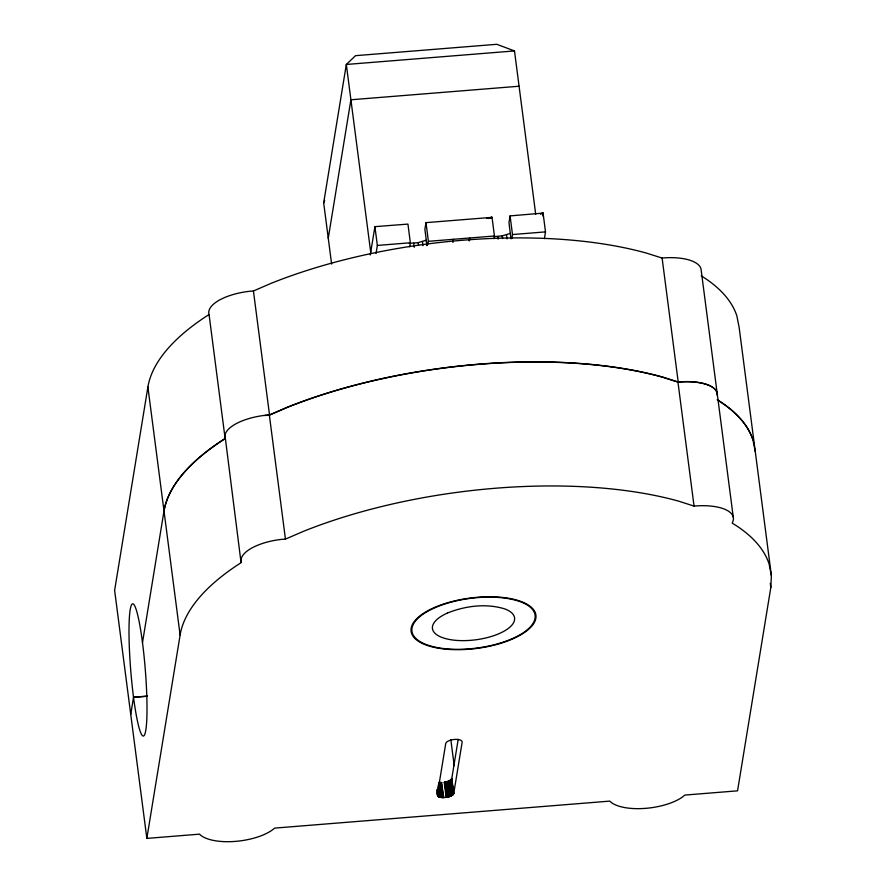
<?xml version="1.0" encoding="UTF-8"?>
<svg xmlns="http://www.w3.org/2000/svg" width="886" height="886" viewBox="0 0 886 886"><rect width="100%" height="100%" fill="white"/><g stroke="black" fill="none" stroke-linecap="round" stroke-linejoin="round"><path stroke-width="1.33" d="M733.265 517.169L701.203 270.363A41.398 16.701 -7.4 0 0 664.91 257.815L662.108 258.059L646.182 253.019A298.117 120.308 -7.4 0 0 271.448 283.199L253.429 290.973L250.638 291.184A41.398 16.701 -7.4 0 0 208.996 314.397L208.863 314.641A298.117 120.308 -7.4 0 0 147.896 387.016L114.626 590.353L146.843 838.4L199.66 834.147L200.125 834.778A41.398 16.701 -7.4 0 0 236.285 841.312A41.398 16.701 -7.4 0 0 274.66 828.111L609.778 801.121L611.517 802.661A41.398 16.701 -7.4 0 0 682.563 796.946L684.867 795.074L737.551 790.833L770.82 587.496L771.374 575.546L739.157 327.499L736.864 315.892A298.117 120.308 -7.4 0 0 701.214 275.823M453.078 242.033L453.222 239.32L452.79 242.022M469.48 240.704L469.635 238.002L469.192 240.693M130.74 714.448L133.52 697.216A66.24 7.276 85.4 0 1 130.187 609.778A66.24 7.276 85.4 0 1 142.469 642.538M146.843 838.4L180.113 635.063L147.896 387.016M331.619 264.061L323.678 202.872L346.326 64.468L355.53 55.674L496.78 44.3L514.489 50.923L535.698 214.224M328.263 238.19L350.911 99.775L519.074 86.23M370.27 254.991L374.911 226.65L407.937 224.092L410.362 242.775L409.709 246.806M376.029 253.518L377.347 245.433L374.911 226.65M494 238.688L494.443 235.997L492.029 217.347L425.989 222.641L424.881 229.363L426.963 245.378M427.971 244.004L428.414 241.313L425.989 222.641M544.403 238.633L545.51 231.888L543.074 213.105L510.07 215.896L508.974 222.63L510.978 238.766M511.831 238.589L512.496 234.546L510.07 215.896M542.631 215.807L543.074 213.105L540.449 213.836L543.074 213.105M446.201 797.389L451.251 795.916L453.721 793.612L462.149 742.18A8.284 3.345 -7.4 0 0 454.496 739.433A8.284 3.345 -7.4 0 0 445.736 743.509L437.352 794.764C438.171 798.297 443.421 797.577 446.201 797.389L444.251 782.371L449.302 780.887L451.771 778.595L458.206 739.301M323.678 202.872L324.708 200.402M224.867 436.997L224.978 438.736A298.117 120.308 -7.4 0 0 164.01 511.111M225.376 438.504L241.07 562.699A298.117 120.308 -7.4 0 0 180.113 635.063M209.063 314.519L225.099 438.349A41.398 16.701 -7.4 0 1 266.73 415.135L269.521 414.925L287.54 407.15A298.117 120.308 -7.4 0 1 662.285 376.971L678.211 382.021L681.002 381.777A41.398 16.701 -7.4 0 1 717.306 394.314M264.637 415.512L269.355 415.157L287.562 407.294A298.117 120.308 -7.4 0 1 662.307 377.115L677.956 382.143A41.398 16.701 -7.4 0 1 717.295 395.4M241.479 562.455L240.97 560.949A41.398 16.701 -7.4 0 1 280.729 539.463L285.447 539.109L303.665 531.246A298.117 120.308 -7.4 0 1 678.399 501.077L694.059 506.105A41.398 16.701 -7.4 0 1 732.811 521.61L732.235 523.139A298.117 120.308 -7.4 0 1 769.081 563.95L771.374 575.546M409.266 243.373L418.181 242.653L426.199 240.172L426.897 245.533M494.443 236.573L502.262 235.875L510.281 233.406M488.12 218.477L492.029 217.347L486.658 218.31M443.797 797.588L441.427 782.659A16.557 6.678 -7.4 0 0 440.619 782.77M486.68 218.41L492.029 217.347M514.489 50.923L346.326 64.468L370.713 252.277M377.347 245.433L410.362 242.775M428.414 241.313L494.443 235.997M512.496 234.546L545.51 231.888M133.52 697.216L147.297 696.108M147.32 696.241L133.542 697.36A66.24 7.276 85.4 0 0 145.813 730.119A66.24 7.276 85.4 0 0 142.491 642.671L163.999 510.967A298.117 120.308 -7.4 0 1 224.955 438.603M438.902 782.349L441.848 782.559M444.251 782.371L444.639 782.404A16.557 6.678 -7.4 0 1 446.998 782.382M755.271 451.594L752.956 439.855A298.117 120.308 -7.4 0 0 717.306 399.774M770.288 583.409L770.82 587.496M662.108 258.059L678.211 382.021M677.956 382.143L694.059 506.105M506.526 234.823L507.047 238.855M502.262 235.875L502.606 238.567M497.755 236.484L498.109 239.165M422.445 241.601L422.976 245.621M418.181 242.653L418.524 245.333M413.673 243.251L414.205 247.283M450.852 739.843L454.208 765.714M451.805 778.429L453.721 793.612M451.705 778.761L453.588 793.956M451.539 779.104L453.488 794.133M451.417 779.27L453.244 794.465M451.14 779.614L453.089 794.642M450.963 779.78L452.912 794.808M450.775 779.946L452.724 794.975M450.575 780.112L452.524 795.141M450.354 780.278L452.303 795.296M450.11 780.433L452.059 795.462M449.855 780.588L451.805 795.617M449.59 780.743L451.539 795.761M449.302 780.887L451.251 795.916M449.003 781.031L450.963 796.06M448.693 781.175L450.642 796.193M448.371 781.308L450.321 796.326M448.039 781.43L449.988 796.459M447.696 781.563L449.645 796.58M447.341 781.673L449.291 796.702M446.976 781.784L448.925 796.813M446.599 781.895L448.56 796.913M446.223 781.984L448.172 797.012M445.835 782.083L447.784 797.101M445.448 782.161L447.397 797.19M445.049 782.238L446.998 797.267M444.65 782.305L446.599 797.334M441.45 782.559L443.399 797.588M441.062 782.559L443.022 797.588M440.685 782.548L442.635 797.566M440.309 782.526L442.258 797.544M439.943 782.493L441.892 797.522M439.589 782.46L441.538 797.478M439.246 782.404L441.195 797.433M439.079 783.722L440.851 797.378M438.935 785.029L440.53 797.322M438.625 784.952L440.22 797.245M438.315 784.874L439.921 797.167M438.216 786.159L439.633 797.09M438.116 787.433L439.356 796.99M438.216 790.068L439.102 796.891M437.972 789.958L438.858 796.791M437.739 789.847L438.625 796.68M437.529 789.725L438.426 796.558M437.341 789.603L438.227 796.436M437.163 789.47L438.049 796.304M437.186 790.7L437.894 796.171M437.23 791.929L437.762 796.027M437.186 793.003L437.54 795.728M253.429 290.973L269.521 414.925M269.355 415.157L285.447 539.109M717.328 399.918A298.117 120.308 -7.4 0 1 752.978 439.988M447.441 613.023L446.522 613.466A41.398 16.701 -7.4 0 0 442.502 637.643A41.398 16.701 -7.4 0 0 500.501 633.003A41.398 16.701 -7.4 0 0 504.522 608.826C485.882 603.167 465.316 605.88 447.441 613.023M444.174 648.607A62.098 25.063 -7.4 0 0 535.155 615.848A62.098 25.063 -7.4 0 0 441.206 605.238A62.098 25.063 -7.4 0 0 444.174 648.607M444.683 649.05A62.928 25.395 -7.4 0 0 535.941 615.338A62.928 25.395 -7.4 0 0 439.91 605.315A62.928 25.395 -7.4 0 0 444.683 649.05"/></g></svg>
